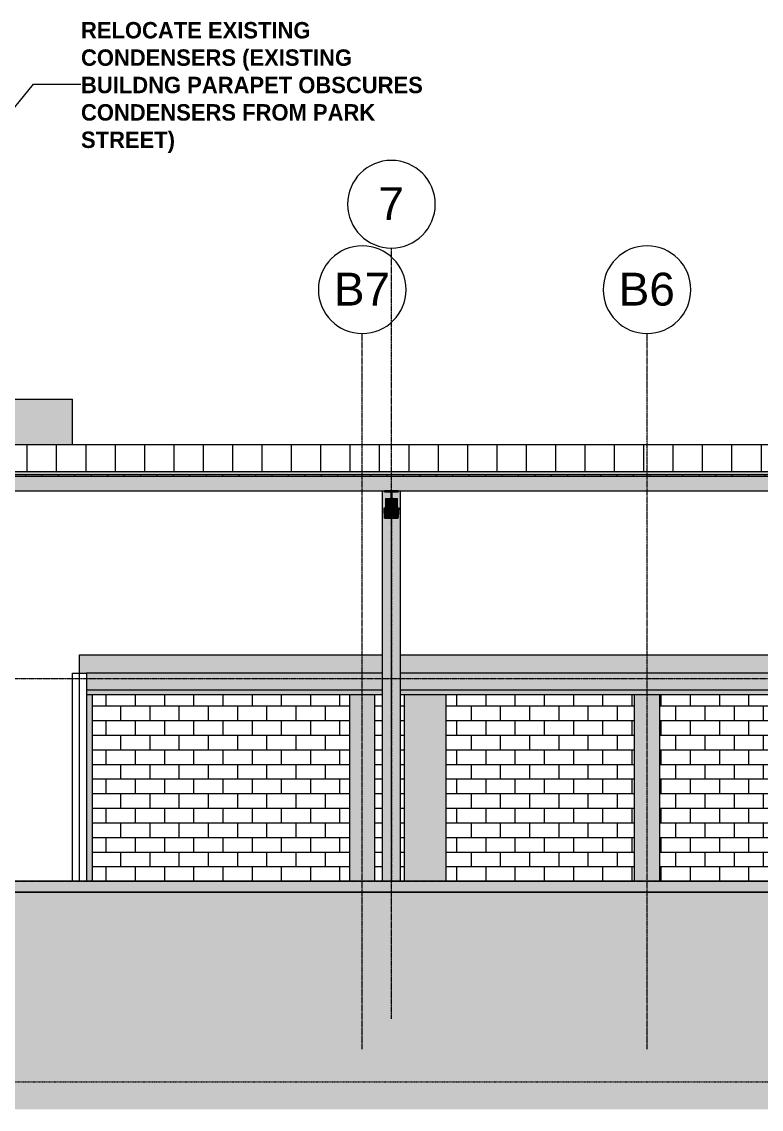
# Model space of a CAD drawing. Header units: inches. Extents: x 1352 to 6578, y -201 to 490.
# Drawn here: x 1911 to 2316, y -125 to 471 of the extents above; entities that cross this region are included whole.
import ezdxf

# ---------------------------------------------------------------- set-up
doc = ezdxf.new("R2010")
doc.units = ezdxf.units.IN
doc.header["$MEASUREMENT"] = 0
for name, pattern in [('Aligning Line 1_8_', [0.25, 0.125, -0.125]), ('Grid Line 1_2_', [0.875, 0.5, -0.125, 0.125, -0.125]), ('Hidden 1_8_', [0.1875, 0.125, -0.0625])]:
    doc.linetypes.add(name, pattern=pattern)
for name, color, linetype, lineweight in [('A-FLOR-LEVL', 51, 'Continuous', 9), ('A-ROOF', 132, 'Continuous', 13), ('A-ROOF-PATT', 132, 'Continuous', 9), ('A-WALL', 113, 'Continuous', 13), ('A-WALL-PATT', 111, 'Continuous', 13), ('C-BLDG-PADS', 91, 'Continuous', 13), ('C-TOPO', 7, 'Continuous', 9), ('G-ANNO-SYMB', 111, 'Aligning Line 1_8_', 9), ('G-ANNO-TEXT', 231, 'Continuous', 9), ('S-BEAM', 12, 'Continuous', 13), ('S-COLS', 52, 'Continuous', 13), ('S-GRID', 1, 'Continuous', 9), ('S-GRID-IDEN', 1, 'Continuous', 9)]:
    doc.layers.add(name, color=color, linetype=linetype, lineweight=lineweight)
doc.styles.add('Arial', font='arial.ttf', dxfattribs={"height": 18})
doc.styles.add('Century Gothic_B', font='GOTHICB.TTF', dxfattribs={"height": 9})
pattern_1 = [(50, (2839.867, 132.76), (27.5427, -2.40992), [2.88, -31.68]), (355, (2839.867, 132.76), (-5.32784, 28.88427), [2.304, -25.344]), (100.451, (2842.163, 132.558), (22.2153, 26.47393), [2.448, -26.924]), (46.184, (2839.867, 140.44), (40.9819, -6.3564), [4.32, -47.52]), (96.636, (2843.283, 139.91), (35.8907, 37.4062), [3.671, -40.386]), (351.184, (2839.867, 140.44), (35.891, 37.4062), [3.456, -38.016]), (21, (2843.707, 138.52), (22.92104, -15.46073), [2.88, -31.68]), (326, (2843.707, 138.52), (9.34353, 27.84574), [2.304, -25.344]), (71.451, (2845.617, 137.23), (32.26477, 12.3844), [2.448, -26.924]), (37.5, (2839.867, 132.759), (0.466855, 12.78271), [1.267, -23.77, 1.267, -24.461, -25.44]), (37.5, (2839.867, 132.759), (0.466855, 12.78271), [-50.765, 1.267, -24.173]), (7.5, (2839.867, 132.759), (10.10159, 15.14509), [1.267, -13.402, 1.267, -23.194, -9.696]), (7.5, (2839.867, 132.759), (10.10159, 15.14509), [-39.13, 1.267, -8.429]), (327.5, (2831.304, 132.759), (20.49916, -0.86578), [1.267, -8.333, 1.267, -28.685, -39.744]), (327.5, (2831.304, 132.759), (20.49916, -0.86578), [-39.552, 1.267, -38.477]), (317.5, (2827.464, 132.759), (22.39478, 3.8443), [1.267, -11.213, 1.267, -18.624, -28.224]), (317.5, (2827.464, 132.759), (22.39478, 3.8443), [-32.371, 1.267, -26.957])]

# ---------------------------------------------------------------- blocks, each defined once
blk = doc.blocks.new('Conc Beam - Conc Beam-1196117-BUILDING SECTION - EAST_WEST - LOOKING SOUTH')
at = {"layer": 'S-BEAM', "lineweight": 9}
h = blk.add_hatch(dxfattribs=at)
h.set_pattern_fill('FP_2', color=9, style=0, pattern_type=2)
h.set_pattern_definition(pattern_1)
h.paths.add_polyline_path([(2451.86, 104.67), (2708.2, 104.67), (2708.2, 114), (2418.2, 114), (2418.2, 104.67), (2430.96, 104.67)], flags=0)
h.paths.add_polyline_path([(1950.18, 104.67), (2108.2, 104.67), (2108.2, 114), (1946.2, 114), (1946.2, 104.67)], flags=0)
h.paths.add_polyline_path([(3018.58, 104.67), (3018.58, 114), (3018.2, 114), (3018.2, 104.67)], flags=0)
h.paths.add_polyline_path([(3008.2, 104.67), (3008.2, 114), (2718.2, 114), (2718.2, 104.67), (3005.8, 104.67)], flags=0)
h.paths.add_polyline_path([(2118.2, 104.67), (2408.2, 104.67), (2408.2, 114), (2118.2, 114)], flags=0)
h = blk.add_hatch(dxfattribs=at)
h.set_pattern_fill('FP_1', color=9, style=0, pattern_type=2)
h.set_pattern_definition([(33.467, (2839.867, 440.118), (27.5428, -1.337), [2.219, -24.411]), (357.222, (2839.867, 440.118), (-5.32773, 16.02204), [2.298, -25.277]), (108.394, (2842.163, 440.006), (22.2151, 14.68524), [1.407, -15.478]), (30.033, (2839.867, 444.378), (40.9821, -3.5259), [3.455, -38.002]), (101.845, (2843.283, 444.084), (35.8912, 20.749), [2.067, -22.736]), (355.083, (2839.867, 444.378), (35.89054, 20.7491), [3.428, -37.706]), (12.02, (2843.707, 443.313), (22.92165, -8.57654), [2.749, -30.239]), (339.487, (2843.707, 443.313), (9.34315, 15.4464), [2.039, -22.434]), (58.83, (2845.617, 442.598), (32.2648, 6.87024), [1.504, -16.548]), (23.056, (2839.867, 440.118), (0.46711, 7.091376), [1.093, -20.495, 1.093, -21.091, -21.935]), (23.056, (2839.867, 440.118), (0.46711, 7.091376), [-43.771, 1.093, -20.842]), (4.177, (2839.867, 440.118), (10.101914, 8.401117), [1.26, -13.322, 1.26, -23.056, -9.639]), (4.177, (2839.867, 440.118), (10.101914, 8.401117), [-38.898, 1.26, -8.379]), (340.537, (2831.304, 440.118), (20.4992, -0.480766), [1.134, -7.454, 1.134, -25.659, -35.551]), (340.537, (2831.304, 440.118), (20.4992, -0.480766), [-35.379, 1.134, -34.418]), (333.056, (2827.464, 440.118), (22.39406, 2.13228), [1.048, -9.274, 1.048, -15.403, -23.343]), (333.056, (2827.464, 440.118), (22.39406, 2.13228), [-26.773, 1.048, -22.295])])
h.paths.add_polyline_path([(2451.86, 102), (2708.2, 102), (2708.2, 104.67), (2418.2, 104.67), (2418.2, 102), (2430.96, 102)], flags=0)
h.paths.add_polyline_path([(3018.58, 102), (3018.58, 104.67), (3018.2, 104.67), (3018.2, 102)], flags=0)
h.paths.add_polyline_path([(1950.18, 102), (2108.2, 102), (2108.2, 104.67), (1946.2, 104.67), (1946.2, 102)], flags=0)
h.paths.add_polyline_path([(3005.8, 102), (3008.2, 102), (3008.2, 104.67), (2718.2, 104.67), (2718.2, 102), (2995.35, 102)], flags=0)
h.paths.add_polyline_path([(2118.2, 102), (2408.2, 102), (2408.2, 104.67), (2118.2, 104.67)], flags=0)
at = {"layer": 'S-BEAM', "color": 8, "lineweight": 9}
for p, q in [((2108.2, 104.67), (1946.2, 104.67)), ((2108.2, 102), (1946.2, 102)), ((2408.2, 104.67), (2118.2, 104.67)), ((2408.2, 102), (2118.2, 102))]:
    blk.add_line(p, q, dxfattribs=at)
blk = doc.blocks.new('Walls 1 - Walls 1-1277454-BUILDING SECTION - EAST_WEST - LOOKING SOUTH')
at = {"layer": 'A-ROOF', "lineweight": 9}
blk.add_hatch(color=161, dxfattribs=at).paths.add_polyline_path([(1577.83, -48), (1577.83, 264), (1448.5, 264), (1448.5, -48)], flags=0)
h = blk.add_hatch(color=254, dxfattribs=at)
h.paths.add_polyline_path([(1824.76, 239.21), (1938.58, 239.21), (1938.58, 264), (1797.2, 264), (1797.2, 239.21), (1803.86, 239.21)], flags=0)
h.paths.add_polyline_path([(1585.45, 239.21), (1741.78, 239.21), (1741.78, 264), (1585.45, 264)], flags=0)
for p, q in [((1577.83, 264), (1448.5, 264)), ((1577.83, -48), (1577.83, 264)), ((1448.5, -48), (1577.83, -48))]:
    blk.add_line(p, q, dxfattribs=at)
at = {"layer": 'A-ROOF', "color": 8, "lineweight": 9}
for p, q in [((1585.45, 264), (1741.78, 264)), ((1797.2, 264), (1938.58, 264)), ((1938.58, 239.21), (1938.58, 264))]:
    blk.add_line(p, q, dxfattribs=at)
blk = doc.blocks.new('W-Wide Flange - GIRDER - T_B_D_ - 2-V8-BUILDING SECTION - EAST_WEST - LOOKING SOUTH')
at = {"layer": 'S-BEAM', "lineweight": 9}
for points in [[(2112.24, 204.59), (2112.24, 209.62), (2109.96, 209.62), (2109.96, 204.59), (2112.18, 204.59)], [(2112.24, 204.59), (2112.44, 204.62), (2112.73, 204.77), (2112.87, 204.92), (2112.93, 204.99), (2113.01, 205.19), (2113.04, 205.39), (2113.01, 210.21), (2112.84, 209.9), (2112.8, 209.85), (2112.64, 209.72), (2112.44, 209.64), (2112.24, 209.62), (2112.24, 204.62)], [(2114.17, 204.59), (2114.17, 209.62), (2113.96, 209.64), (2113.77, 209.72), (2113.56, 209.9), (2113.48, 210.02), (2113.4, 210.21), (2113.37, 210.21), (2113.4, 205.19), (2113.54, 204.92), (2113.68, 204.77), (2113.77, 204.7), (2114.11, 204.6)], [(2116.45, 204.59), (2116.45, 209.62), (2114.17, 209.62), (2114.17, 204.59), (2114.8, 204.59)]]:
    blk.add_hatch(color=254, dxfattribs=at).paths.add_polyline_path(points, flags=0)
h = blk.add_hatch(color=254, dxfattribs=at)
h.paths.add_polyline_path([(2113.04, 204.02), (2113.04, 204.02), (2113.01, 205.19), (2112.87, 204.92), (2112.72, 204.76), (2112.49, 204.64), (2112.29, 204.6), (2112.18, 204.59), (2109.96, 204.59), (2109.96, 204.54), (2112.44, 204.56), (2112.73, 204.71), (2112.88, 204.87), (2112.96, 205.01), (2112.99, 204.99), (2112.91, 204.77), (2112.92, 204.69), (2112.96, 204.65), (2112.92, 204.48), (2112.94, 204.41), (2112.92, 204.24), (2112.96, 204.22), (2112.99, 204.18), (2113.01, 204.02)], flags=0)
h.paths.add_polyline_path([(2113.5, 204.29), (2113.43, 204.3), (2113.47, 204.36), (2113.49, 204.31)], flags=0)
h.paths.add_polyline_path([(2113.49, 204.02), (2113.5, 204.16), (2113.5, 204.26), (2113.48, 204.68), (2113.5, 204.67), (2113.53, 204.7), (2113.4, 205.09), (2113.46, 204.99), (2113.56, 204.82), (2113.72, 204.68), (2113.89, 204.59), (2114.11, 204.54), (2114.41, 204.54), (2116.45, 204.54), (2116.45, 204.59), (2113.96, 204.62), (2113.68, 204.77), (2113.52, 204.94), (2113.42, 205.13), (2113.4, 205.19), (2113.37, 205.18), (2113.37, 204.02), (2113.44, 204.02), (2113.47, 204.02), (2113.49, 204.02)], flags=0)
at = {"layer": 'S-BEAM', "color": 8, "lineweight": 9}
for p, q in [((2109.96, 209.62), (2112.24, 209.62)), ((2109.96, 209.62), (2109.96, 204.59)), ((2113.04, 212.63), (2113.04, 205.39)), ((2113.37, 205.39), (2113.37, 212.63)), ((2114.17, 209.62), (2116.45, 209.62)), ((2116.45, 204.59), (2116.45, 209.62)), ((2112.24, 204.59), (2109.96, 204.59)), ((2109.96, 204.59), (2109.96, 204.54)), ((2112.96, 204.02), (2113.04, 204.02)), ((2113.37, 204.02), (2113.44, 204.02)), ((2116.45, 204.59), (2114.17, 204.59)), ((2116.45, 204.54), (2116.45, 204.59))]:
    blk.add_line(p, q, dxfattribs=at)
for centre, start_param, end_param in [((2112.24, 210.42), 4.712389, 6.283185), ((2114.17, 210.42), 3.141593, 4.712389), ((2112.24, 205.39), 4.712389, 6.283185), ((2114.17, 205.39), 3.141593, 4.712389)]:
    blk.add_ellipse(centre, major_axis=(0.8, 0), ratio=0.999783, start_param=start_param, end_param=end_param, dxfattribs=at)
blk = doc.blocks.new('W-Wide Flange-Column - W10X49-V7-BUILDING SECTION - EAST_WEST - LOOKING SOUTH')
at = {"layer": 'S-COLS', "color": 8, "linetype": 'Hidden 1_8_', "lineweight": 9}
for p, q in [((2413.05, 201.97), (2413.05, 200.15)), ((2413.05, 198.93), (2413.05, 0)), ((2413.36, 200.15), (2413.36, 201.97)), ((2413.36, 0), (2413.36, 198.93))]:
    blk.add_line(p, q, dxfattribs=at)
blk = doc.blocks.new('Grid - Grid Head - Circle-50561-BUILDING SECTION - EAST_WEST - LOOKING SOUTH')
at = {"layer": 'S-GRID-IDEN'}
for start, end in [(0, 180), (180, 360)]:
    blk.add_arc((2877.2, 324), 24, start, end, dxfattribs=at)

msp = doc.modelspace()

# ---------------------------------------------------------------- hatches: boundary and pattern name
at = {"layer": 'A-ROOF', "lineweight": 9}
msp.add_hatch(color=254, dxfattribs=at).paths.add_polyline_path([(3037.15949, 222.77639), (3105.45325, 222.77639), (3105.45325, 224.27671), (1585.45325, 224.27671), (1585.45325, 222.77639), (3018.57825, 222.77639)], flags=0)
at = {"layer": 'A-ROOF'}
h = msp.add_hatch(color=8, dxfattribs=at)
h.paths.add_polyline_path([(3018.20325, 114), (3018.57825, 114), (3018.57825, 124), (3018.20325, 124)], flags=0)
h.paths.add_polyline_path([(1942.39075, 114), (2108.20325, 114), (2108.20325, 124), (1942.39075, 124)], flags=0)
h.paths.add_polyline_path([(3008.20325, 114), (3008.20325, 124), (2718.20325, 124), (2718.20325, 114), (3005.80434, 114)], flags=0)
h.paths.add_polyline_path([(2118.20325, 114), (2408.20325, 114), (2408.20325, 124), (2118.20325, 124)], flags=0)
h.paths.add_polyline_path([(2418.20325, 114), (2708.20325, 114), (2708.20325, 124), (2418.20325, 124), (2418.20325, 114.75198)], flags=0)
at = {"layer": 'A-ROOF-PATT'}
h = msp.add_hatch(dxfattribs=at)
h.set_pattern_fill('FP_6', color=9, style=0, pattern_type=2)
h.set_pattern_definition([(90, (0, 464.157), (-16.082, 1e-15), [])])
h.paths.add_polyline_path([(1585.45325, 224.27671), (3105.45325, 224.27671), (3105.45325, 225.6378), (3567.64075, 225.6378), (3567.64075, 233.90363), (3358.64075, 233.90363), (3358.64075, 239.21072), (1797.20325, 239.21072), (1797.20325, 237.63489), (1799.20325, 237.63489), (1799.20325, 226.41246), (1739.78138, 226.41246), (1739.78138, 237.63489), (1741.78138, 237.63489), (1741.78138, 239.21072), (1585.45325, 239.21072), (1585.45325, 225.6378)], flags=0)
h = msp.add_hatch(dxfattribs=at)
h.set_pattern_fill('FP_4', color=8, style=0, pattern_type=2)
h.set_pattern_definition([(0, (2839.867, 132.759), (0, 9), []), (90, (2839.867, 132.759), (-9, 6e-16), [])])
h.paths.add_polyline_path([(3037.15949, 221.77617), (3105.45325, 221.77617), (3105.45325, 222.77639), (1585.45325, 222.77639), (1585.45325, 221.77617), (3018.57825, 221.77617)], flags=0)
h = msp.add_hatch(dxfattribs=at)
h.set_pattern_fill('FP_5', color=8, style=0, pattern_type=2)
h.set_pattern_definition([(161.57, (2840.347, 133.239), (-3.8399538, -1.54e-05), [0, -27.322, 3.034, 0]), (18.43, (2839.387, 133.239), (-3.8399538, 1.54e-05), [0, -27.322, 3.034, 0]), (108.43, (2840.347, 133.239), (1.919622, -9.6005246), [9.106, -21.25]), (71.57, (2839.387, 133.239), (1.919622, 9.6005246), [9.106, -21.25])])
h.paths.add_polyline_path([(3037.15949, 213.77444), (3105.45325, 213.77444), (3105.45325, 221.77617), (1585.45325, 221.77617), (1585.45325, 213.77444), (3029.45325, 213.77444)], flags=0)
at = {"layer": 'A-WALL'}
msp.add_hatch(color=254, dxfattribs=at).paths.add_polyline_path([(2143.20325, 0), (2143.20325, 102), (2120.20325, 102), (2120.20325, 0)], flags=0)
at = {"layer": 'A-WALL-PATT', "lineweight": 9}
h = msp.add_hatch(dxfattribs=at)
h.set_pattern_fill('FP_7', color=9, style=0, pattern_type=2)
h.set_pattern_definition([(0, (3205.016, 0), (0, 8), []), (90, (3205.016, 0), (-8, 8), [8, -8])])
h.paths.add_polyline_path([(2246.20325, 0), (2246.20325, 102), (2143.20325, 102), (2143.20325, 0)], flags=0)
h.paths.add_polyline_path([(2104.20325, 0), (2108.20325, 0), (2108.20325, 102), (2104.20325, 102), (2104.20325, 16.07648)], flags=0)
h.paths.add_polyline_path([(1950.18074, 0), (2090.20325, 0), (2090.20325, 102), (1949.39075, 102), (1949.39075, 0)], flags=0)
h.paths.add_polyline_path([(2744.51137, 0), (2765.20325, 0), (2765.20325, 102), (2728.20325, 102), (2728.20325, 0)], flags=0)
h.paths.add_polyline_path([(2118.20325, 0), (2120.20325, 0), (2120.20325, 102), (2118.20325, 102), (2118.20325, 100.65548)], flags=0)
h.paths.add_polyline_path([(2260.20325, 0), (2335.20325, 0), (2335.20325, 102), (2260.20325, 102), (2260.20325, 100.65548)], flags=0)
h.paths.add_polyline_path([(2420.20325, 0), (2550.20325, 0), (2550.20325, 102), (2420.20325, 102), (2420.20325, 44.26948)], flags=0)
h.paths.add_polyline_path([(3008.20325, 0), (3008.20325, 102), (3003.20325, 102), (3003.20325, 0), (3005.80434, 0)], flags=0)
h.paths.add_polyline_path([(2980.20325, 0), (2980.20325, 102), (2884.20325, 102), (2884.20325, 0), (2953.54574, 0)], flags=0)
h.paths.add_polyline_path([(2358.20325, 0), (2406.20325, 0), (2406.20325, 102), (2358.20325, 102), (2358.20325, 100.65548)], flags=0)
h.paths.add_polyline_path([(2708.20325, 0), (2708.20325, 102), (2573.20325, 102), (2573.20325, 0), (2702.70449, 0)], flags=0)
h.paths.add_polyline_path([(2870.20325, 0), (2870.20325, 102), (2788.20325, 102), (2788.20325, 0)], flags=0)
h.paths.add_polyline_path([(3018.57825, 28.67816), (3018.57825, 102), (3018.20325, 102), (3018.20325, 28.74243)], flags=0)
at = {"layer": 'C-BLDG-PADS', "lineweight": 9}
h = msp.add_hatch(dxfattribs=at)
h.set_pattern_fill('FP_2', style=0, pattern_type=2)
h.set_pattern_definition(pattern_1)
h.paths.add_polyline_path([(2117.40824, -6), (3018.20325, -6), (3018.20325, 0), (1587.20325, 0), (1587.20325, -6), (2096.50481, -6)], flags=0)
at = {"layer": 'C-TOPO'}
h = msp.add_hatch(dxfattribs=at)
h.set_pattern_fill('FP_10', color=8, style=0, pattern_type=2)
h.set_pattern_definition([(0, (2839.867, 132.76), (24, 24), [24, -24]), (0, (2839.867, 141.76), (24, 24), [24, -24]), (0, (2839.867, 150.76), (24, 24), [24, -24]), (90, (2842.867, 153.76), (-24, 24), [24, -24]), (90, (2851.867, 153.76), (-24, 24), [24, -24]), (90, (2860.867, 153.76), (-24, 24), [24, -24])])
h.paths.add_polyline_path([(1599.64075, -124.88852), (3018.20325, -124.88852), (3018.20325, -60), (3004.20325, -60), (3004.20325, -48), (3018.20325, -48), (3018.20325, -6.00628), (1587.20325, -6.00628), (1587.20325, -48), (1599.64075, -48), (1599.64075, -60), (1587.20325, -60), (1587.20325, -124.88852)], flags=0)
at = {"layer": 'S-BEAM'}
for points in [[(2109.43729, 213.22469), (2109.43284, 213.77444), (2109.37878, 213.73475), (2109.43726, 213.2249)], [(2116.96922, 213.22469), (2117.03228, 213.77444), (2116.96925, 213.73475), (2116.96925, 213.42748)], [(2112.29053, 199.44138), (2112.29164, 199.46048), (2112.23575, 204.53526), (2109.17825, 204.53526), (2109.43795, 199.44138), (2112.18238, 199.44138)], [(2114.79531, 199.44138), (2116.96856, 199.44138), (2117.22825, 204.53526), (2114.17075, 204.53526), (2114.11598, 199.44138)], [(2109.43797, 198.93124), (2109.43795, 199.44138), (2109.43795, 198.93171)]]:
    msp.add_hatch(color=9, dxfattribs=at).paths.add_polyline_path(points, flags=0)
at = {"layer": 'S-BEAM', "lineweight": 9}
h = msp.add_hatch(dxfattribs=at)
h.set_pattern_fill('FP_14', color=8, style=0, pattern_type=2)
h.set_pattern_definition([(45, (2839.867, 132.759), (-9.50352, 9.50352), []), (45, (2839.867, 147.159), (-9.50352, 9.50352), [])])
h.paths.add_polyline_path([(2116.96853, 198.93124), (2116.96856, 199.44138), (2113.88004, 199.48332), (2113.63978, 199.60777), (2113.42866, 199.87289), (2113.35337, 200.21202), (2113.37252, 212.63268), (2113.5196, 212.93805), (2113.78453, 213.14931), (2114.1148, 213.22469), (2116.96922, 213.22469), (2116.96925, 213.73475), (2109.43726, 213.73475), (2109.43729, 213.22469), (2112.5264, 213.18275), (2112.76657, 213.05843), (2112.97776, 212.79343), (2113.05309, 212.46315), (2113.03404, 200.03368), (2112.88704, 199.72822), (2112.62215, 199.51683), (2112.29185, 199.44138), (2109.43797, 199.44138), (2109.43797, 198.93124)], flags=0)
at = {"layer": 'S-BEAM'}
h = msp.add_hatch(color=9, dxfattribs=at)
h.paths.add_polyline_path([(2112.93734, 200.52378), (2112.99947, 200.58273), (2112.95272, 200.56313)], flags=0)
h.paths.add_polyline_path([(2112.86769, 201.0371), (2112.94785, 201.1195), (2112.90935, 201.1195), (2112.8744, 201.05038)], flags=0)
h.paths.add_polyline_path([(2112.91184, 201.32129), (2112.88973, 201.36802), (2112.86769, 201.31054)], flags=0)
h.paths.add_polyline_path([(2112.93932, 201.88016), (2113.01645, 201.97408), (2112.98332, 201.97408), (2112.95343, 201.91028)], flags=0)
h.paths.add_polyline_path([(2112.87745, 202.80745), (2112.95413, 202.88102), (2112.96249, 202.97553), (2112.90156, 202.85511)], flags=0)
h.paths.add_polyline_path([(2112.87037, 202.96408), (2112.96606, 203.0464), (2112.98253, 203.16588), (2112.87431, 202.97118)], flags=0)
h.paths.add_polyline_path([(2112.29185, 199.44138), (2112.62233, 199.51694), (2112.88712, 199.72844), (2113.0238, 200.26504), (2112.9961, 200.26504), (2112.90007, 200.18073), (2112.93734, 200.37808), (2112.93988, 200.50754), (2112.9533, 200.58618), (2112.91529, 200.59947), (2112.94231, 200.68611), (2112.98966, 200.92694), (2112.91971, 200.88291), (2112.9655, 201.09305), (2112.86339, 200.99239), (2112.84142, 201.08592), (2112.83733, 201.13939), (2112.82864, 201.21587), (2112.84704, 201.30551), (2112.9194, 201.5599), (2112.91819, 201.66611), (2112.88689, 201.71253), (2112.947, 201.828), (2112.93096, 201.969), (2112.87404, 201.90004), (2112.87122, 202.0383), (2112.98017, 202.2121), (2113.02171, 202.4774), (2112.99827, 202.52996), (2112.92238, 202.48271), (2112.90506, 202.54776), (2112.9243, 202.74077), (2112.8704, 202.71597), (2112.86324, 202.79019), (2112.82706, 202.8149), (2112.87074, 202.95897), (2112.89971, 203.04624), (2112.96574, 203.29756), (2112.90044, 203.30427), (2112.86744, 203.33914), (2112.99758, 204.01975), (2112.96508, 204.03879), (2112.98947, 204.38343), (2112.9211, 204.34197), (2112.94507, 204.4679), (2112.92739, 204.49347), (2112.96331, 204.66976), (2112.9067, 204.66976), (2112.87909, 204.70178), (2112.99104, 205.02021), (2112.95317, 204.99454), (2112.847, 204.82889), (2112.68991, 204.68397), (2112.52034, 204.59463), (2112.29185, 204.54265), (2112.23575, 204.53526), (2112.29164, 199.46048)], flags=0)
h.paths.add_polyline_path([(2112.81297, 200.75017), (2112.86769, 200.87562), (2112.91336, 200.87502), (2112.81647, 200.75452)], flags=0)
h.paths.add_polyline_path([(2112.83733, 201.13939), (2112.91184, 201.18672), (2112.86769, 201.18277), (2112.84793, 201.15453)], flags=0)
h.paths.add_polyline_path([(2112.98339, 201.26592), (2112.95011, 201.30551), (2112.97096, 201.27056)], flags=0)
h.paths.add_polyline_path([(2112.82706, 202.50601), (2112.89934, 202.64597), (2112.92238, 202.64393), (2112.84329, 202.52949)], flags=0)
h.paths.add_polyline_path([(2112.98127, 202.64966), (2112.9455, 202.68033), (2112.9455, 202.66757)], flags=0)
h = msp.add_hatch(color=9, dxfattribs=at)
h.paths.add_polyline_path([(2113.44393, 204.57703), (2113.57117, 204.41667), (2113.48779, 204.5014), (2113.44933, 204.56772)], flags=0)
h.paths.add_polyline_path([(2113.55861, 200.62053), (2113.68899, 200.49069), (2113.63213, 200.5304), (2113.56456, 200.61324)], flags=0)
h.paths.add_polyline_path([(2114.11466, 199.44138), (2114.17075, 204.53526), (2113.82035, 204.62188), (2113.68316, 204.70962), (2113.53138, 204.86554), (2113.42449, 205.06417), (2113.42394, 204.96784), (2113.498, 204.76953), (2113.48979, 204.68278), (2113.44662, 204.62188), (2113.46698, 204.42701), (2113.48881, 204.14221), (2113.46404, 204.11312), (2113.41045, 204.14723), (2113.4123, 203.94374), (2113.46404, 203.74149), (2113.53023, 203.66192), (2113.55858, 203.61638), (2113.54565, 203.56558), (2113.45475, 203.6926), (2113.39637, 203.73614), (2113.45109, 203.42428), (2113.43079, 203.38074), (2113.4885, 203.15084), (2113.45475, 203.14889), (2113.52636, 202.85511), (2113.49221, 202.83628), (2113.52647, 202.5839), (2113.53862, 202.5677), (2113.62293, 202.46449), (2113.57312, 202.34587), (2113.52559, 202.41971), (2113.53862, 202.30892), (2113.62135, 202.14382), (2113.62007, 202.10922), (2113.42519, 202.31734), (2113.43005, 202.21148), (2113.51367, 202.10488), (2113.52048, 201.93278), (2113.61829, 201.85867), (2113.64899, 201.66402), (2113.72144, 201.54347), (2113.61737, 201.58178), (2113.51192, 201.70863), (2113.48881, 201.66187), (2113.42267, 201.73973), (2113.48881, 201.30642), (2113.4617, 201.26651), (2113.42077, 201.25593), (2113.4479, 201.0535), (2113.51732, 200.95055), (2113.46978, 200.88538), (2113.4479, 200.87498), (2113.51929, 200.68384), (2113.433, 200.7435), (2113.45849, 200.37251), (2113.38917, 200.4582), (2113.38351, 200.31193), (2113.42866, 200.00491), (2113.47105, 199.95183), (2113.509, 199.75816), (2113.57686, 199.67078), (2113.78445, 199.51683), (2113.94548, 199.46048)], flags=0)
h.paths.add_polyline_path([(2113.68021, 199.98481), (2113.60451, 200.08397), (2113.63978, 200.06776), (2113.67127, 200.00314)], flags=0)
h.paths.add_polyline_path([(2113.61923, 201.71353), (2113.51918, 201.85867), (2113.52031, 201.77087), (2113.61905, 201.71363)], flags=0)
h.paths.add_polyline_path([(2113.49661, 204.29151), (2113.41704, 204.4679), (2113.46698, 204.29667), (2113.4898, 204.2927)], flags=0)
at = {"layer": 'S-COLS'}
h = msp.add_hatch(color=9, dxfattribs=at)
h.paths.add_polyline_path([(2118.20325, 0), (2118.20325, 213.77444), (2117.02773, 213.73475), (2116.96925, 213.22469), (2113.88011, 213.18275), (2113.63999, 213.05843), (2113.42886, 212.79367), (2113.42878, 212.79343), (2113.37075, 212.61702), (2113.39801, 210.20821), (2113.56385, 209.90336), (2113.60507, 209.84965), (2113.77075, 209.72255), (2113.9637, 209.64264), (2114.17075, 209.61539), (2116.44739, 209.61539), (2116.44739, 204.53526), (2117.22825, 204.53526), (2117.22825, 203.96039), (2116.94255, 198.93124), (2109.43795, 198.93171), (2109.17825, 204.53526), (2109.95911, 204.53526), (2109.95911, 209.61539), (2112.44281, 209.64264), (2112.63575, 209.72255), (2112.84266, 209.90336), (2112.92857, 210.0153), (2113.00849, 210.20821), (2113.03575, 210.41522), (2113.03397, 212.63268), (2112.88687, 212.93805), (2112.62189, 213.14931), (2112.29171, 213.22469), (2109.43726, 213.2249), (2109.37423, 213.77444), (2108.20325, 213.77444), (2108.20325, 0), (2117.40824, 0)], flags=0)
h.paths.add_polyline_path([(2113.47105, 199.95183), (2113.42866, 200.1221), (2113.44182, 200.03386), (2113.47045, 199.95352)], flags=0)
h.paths.add_polyline_path([(2113.51929, 199.72844), (2113.38538, 200.21202), (2113.40888, 200.26393), (2113.42688, 200.31193), (2113.4479, 200.39725), (2113.46763, 200.4582), (2113.45599, 200.62053), (2113.4479, 200.87498), (2113.51732, 200.95055), (2113.48881, 201.00424), (2113.43078, 201.09305), (2113.42172, 201.36918), (2113.48881, 201.30642), (2113.45962, 201.42983), (2113.48881, 201.46773), (2113.45648, 201.60289), (2113.4617, 201.69378), (2113.51373, 201.63252), (2113.51373, 201.70644), (2113.64899, 201.56102), (2113.70827, 201.56538), (2113.61478, 201.79672), (2113.57849, 201.89704), (2113.51331, 201.97408), (2113.51713, 202.19621), (2113.62135, 202.14382), (2113.61477, 202.19824), (2113.51713, 202.34015), (2113.53862, 202.4015), (2113.61871, 202.35525), (2113.60945, 202.51871), (2113.52647, 202.5839), (2113.48127, 202.87129), (2113.52636, 202.85511), (2113.44932, 203.04714), (2113.42101, 203.2118), (2113.48127, 203.07786), (2113.50212, 203.13877), (2113.53825, 203.15084), (2113.43079, 203.38074), (2113.45475, 203.43214), (2113.41523, 203.66993), (2113.44958, 203.70593), (2113.54565, 203.56558), (2113.56788, 203.54717), (2113.53023, 203.66192), (2113.45225, 203.77268), (2113.46444, 203.86067), (2113.44873, 203.97514), (2113.41045, 204.01975), (2113.3663, 204.01975), (2113.38578, 199.99564), (2113.50064, 199.75816)], flags=0)
h.paths.add_polyline_path([(2112.82706, 202.50601), (2112.88007, 202.50601), (2112.86324, 202.5177)], flags=0)
h.paths.add_polyline_path([(2112.94046, 202.67009), (2112.98584, 202.67039), (2112.9455, 202.66757), (2112.94059, 202.67003)], flags=0)
h.paths.add_polyline_path([(2112.86324, 202.62479), (2112.90915, 202.62479), (2112.8704, 202.62899)], flags=0)
h.paths.add_polyline_path([(2112.84704, 201.30551), (2112.91884, 201.34093), (2112.86339, 201.30949), (2112.85935, 201.30851)], flags=0)
h.paths.add_polyline_path([(2112.91971, 200.88291), (2112.85935, 200.86502), (2112.86651, 200.81675), (2112.91529, 200.87741)], flags=0)
h.paths.add_polyline_path([(2112.9359, 199.87266), (2112.97773, 199.87289), (2113.03404, 200.0875), (2112.99006, 203.96165), (2112.98719, 203.73614), (2112.88123, 203.39285), (2112.95586, 203.53187), (2112.91401, 203.33914), (2112.89997, 203.26955), (2112.95791, 203.26289), (2112.81151, 202.79155), (2112.86324, 202.79019), (2112.87317, 202.75135), (2112.88709, 202.67009), (2112.9455, 202.7219), (2112.9455, 202.43935), (2113.00863, 202.54776), (2113.00863, 202.31723), (2112.93463, 202.10621), (2112.8695, 201.97408), (2112.87404, 201.90004), (2112.95343, 201.9537), (2112.94775, 201.70813), (2112.9587, 201.66468), (2112.83733, 201.22689), (2112.85935, 201.19315), (2112.9332, 201.26592), (2112.90315, 201.00933), (2112.98689, 201.09305), (2112.96019, 200.97983), (2112.92359, 200.791), (2112.98966, 200.829), (2112.91529, 200.61673), (2112.97885, 200.68611), (2112.90026, 200.20323), (2112.93527, 200.15403), (2113.0238, 200.26504), (2112.97773, 200.00855), (2112.93574, 199.89354)], flags=0)
h.paths.add_polyline_path([(2113.68021, 199.98481), (2113.60451, 200.08397), (2113.60451, 200.05062), (2113.66758, 199.99578)], flags=0)
h.paths.add_polyline_path([(2113.47673, 200.51173), (2113.41165, 200.57113), (2113.45126, 200.57414), (2113.47515, 200.51561)], flags=0)
h.paths.add_polyline_path([(2113.78056, 200.59081), (2113.61747, 200.73767), (2113.73159, 200.63252), (2113.74521, 200.62092)], flags=0)
h.paths.add_polyline_path([(2112.98339, 201.26592), (2112.95011, 201.30551), (2112.98966, 201.29469), (2112.98518, 201.27413)], flags=0)
h.paths.add_polyline_path([(2113.61923, 201.71353), (2113.52031, 201.77087), (2113.51918, 201.85867), (2113.61905, 201.71379)], flags=0)
h.paths.add_polyline_path([(2112.93932, 201.88016), (2113.01645, 201.97408), (2112.96406, 201.89596), (2112.95343, 201.88917)], flags=0)
for points in [[(1949.21494, 0), (1949.39075, 0), (1949.39075, 102), (1946.20325, 102), (1946.20325, 0), (1948.69697, 0)], [(2096.50481, 0), (2104.20325, 0), (2104.20325, 102), (2090.20325, 102), (2090.2165, 0), (2095.39152, 0)], [(2256.60946, 0), (2260.20325, 0), (2260.20325, 102), (2246.20325, 102), (2246.2165, 0), (2255.01499, 0)]]:
    msp.add_hatch(color=254, dxfattribs=at).paths.add_polyline_path(points, flags=0)

# ---------------------------------------------------------------- linework, layer by layer
at = {"layer": 'A-FLOR-LEVL', "linetype": 'Grid Line 1_2_'}
for p, q in [((1351.78416, 111), (4220.88543, 111)), ((1351.78416, 0), (4220.88543, 0))]:
    msp.add_line(p, q, dxfattribs=at)
at = {"layer": 'A-ROOF', "color": 8, "lineweight": 9}
for p, q in [((1797.20325, 239.21072), (3358.64075, 239.21072)), ((2108.20325, 114), (1946.20325, 114)), ((2408.20325, 114), (2118.20325, 114))]:
    msp.add_line(p, q, dxfattribs=at)
at = {"layer": 'A-ROOF', "lineweight": 9}
for p, q in [((3105.45325, 224.27671), (1585.45325, 224.27671)), ((1585.45325, 222.77639), (3105.45325, 222.77639)), ((1585.45325, 221.77617), (3105.45325, 221.77617)), ((1585.45325, 213.77444), (3105.45325, 213.77444))]:
    msp.add_line(p, q, dxfattribs=at)
at = {"layer": 'A-WALL', "color": 8, "lineweight": 9}
for p, q in [((1942.39075, 0), (1942.39075, 124)), ((1942.39075, 124), (2108.20325, 124)), ((2118.20325, 124), (2408.20325, 124)), ((1938.57825, 0), (1938.57825, 114)), ((1938.57825, 114), (1946.20325, 114)), ((1946.20325, 114), (1946.20325, 0)), ((2120.20325, 102), (2120.20325, 0)), ((2143.20325, 0), (2143.20325, 102))]:
    msp.add_line(p, q, dxfattribs=at)
at = {"layer": 'C-BLDG-PADS', "lineweight": 9}
for p, q in [((3018.20325, 0), (1448.49824, 0)), ((1448.49824, -6), (3018.20325, -6))]:
    msp.add_line(p, q, dxfattribs=at)
at = {"layer": 'C-TOPO'}
msp.add_line((2748.52105, -6.00628), (1676.24084, -6.00628), dxfattribs=at)
at = {"layer": 'C-TOPO', "color": 8}
msp.add_line((1676.24084, -6.00628), (2748.52112, -6.00628), dxfattribs=at)
at = {"layer": 'G-ANNO-SYMB'}
msp.add_line((1448.49824, -109.86125), (4124.13824, -109.86125), dxfattribs=at)
at = {"layer": 'G-ANNO-TEXT'}
for p, q in [((1764.58779, 249.37252), (1917.24907, 436.59862)), ((1917.24907, 436.59862), (1943.17268, 436.59862))]:
    msp.add_line(p, q, dxfattribs=at)
at = {"layer": 'S-BEAM', "color": 8, "lineweight": 9}
for p, q in [((2109.43729, 213.22469), (2109.37423, 213.77444)), ((2113.03575, 205.33509), (2113.03575, 212.6325)), ((2113.37075, 212.63268), (2113.37075, 205.33509)), ((2116.96922, 213.22469), (2117.03228, 213.77444)), ((2109.43795, 199.44138), (2109.17825, 204.53526)), ((2109.17825, 203.96039), (2109.17825, 204.53526)), ((2109.17825, 204.53526), (2112.23575, 204.53526)), ((2109.43797, 198.93124), (2109.17825, 203.96039)), ((2113.04041, 203.96039), (2112.98979, 203.96039)), ((2113.45202, 203.96039), (2113.3661, 203.96039)), ((2114.17075, 204.53526), (2117.22825, 204.53526)), ((2116.96853, 198.93124), (2117.22825, 203.96039)), ((2117.22825, 204.53526), (2116.96856, 199.44138)), ((2117.22825, 204.53526), (2117.22825, 203.96039))]:
    msp.add_line(p, q, dxfattribs=at)
at = {"layer": 'S-BEAM', "lineweight": 9}
for p, q in [((2116.96925, 213.73475), (2109.43726, 213.73475)), ((2109.43726, 213.73475), (2109.43729, 213.22469)), ((2109.43729, 213.22469), (2112.29171, 213.22469)), ((2113.05309, 212.46315), (2113.05313, 200.20323)), ((2113.35337, 200.20323), (2113.35341, 212.46315)), ((2114.1148, 213.22469), (2116.96922, 213.22469)), ((2116.96922, 213.22469), (2116.96925, 213.73475)), ((2112.29185, 199.44138), (2109.43795, 199.44138)), ((2109.43795, 199.44138), (2109.43797, 198.93124)), ((2109.43797, 198.93124), (2116.96853, 198.93124)), ((2116.96856, 199.44138), (2114.11466, 199.44138)), ((2116.96853, 198.93124), (2116.96856, 199.44138))]:
    msp.add_line(p, q, dxfattribs=at)
at = {"layer": 'S-BEAM', "color": 8, "lineweight": 9}
for centre, start_param, end_param in [((2112.23575, 205.33509), 1.570796327, 3.141592654), ((2114.17075, 205.33509), 0, 1.570796327)]:
    msp.add_ellipse(centre, major_axis=(-0.8, 0), ratio=0.999783057, start_param=start_param, end_param=end_param, dxfattribs=at)
at = {"layer": 'S-BEAM', "lineweight": 9}
for points in [[(2112.29171, 213.22469), (2112.34964, 213.22452), (2112.46223, 213.21191), (2112.62512, 213.15497), (2112.77054, 213.06342), (2112.9124, 212.92168), (2113.02414, 212.71863), (2113.05286, 212.54993), (2113.05309, 212.46315)], [(2113.35341, 212.46315), (2113.35358, 212.52109), (2113.36619, 212.63368), (2113.42309, 212.79657), (2113.51461, 212.94202), (2113.6563, 213.08392), (2113.85933, 213.19572), (2114.02802, 213.22446), (2114.1148, 213.22469)], [(2113.05313, 200.20323), (2113.05297, 200.14529), (2113.04037, 200.03268), (2112.9835, 199.86975), (2112.89203, 199.72425), (2112.75038, 199.58227), (2112.54736, 199.47038), (2112.37864, 199.44162), (2112.29185, 199.44138)], [(2114.11466, 199.44138), (2114.05672, 199.44155), (2113.94411, 199.45418), (2113.78122, 199.51116), (2113.63581, 199.60278), (2113.49399, 199.7446), (2113.38231, 199.94772), (2113.3536, 200.11644), (2113.35337, 200.20323)]]:
    msp.add_open_spline(points, degree=3, knots=[0, 0, 0, 0, 0.142857143, 0.285714286, 0.428571429, 0.571428571, 0.785714286, 1, 1, 1, 1], dxfattribs=at)
at = {"layer": 'S-COLS', "color": 8, "lineweight": 9}
for p, q in [((2108.20325, 213.77444), (2108.20325, 0)), ((2118.20325, 0), (2118.20325, 213.77444)), ((1949.39075, 0), (1949.39075, 102)), ((2090.20325, 102), (2090.20325, 0)), ((2104.20325, 0), (2104.20325, 102)), ((2246.20325, 102), (2246.20325, 0)), ((2260.20325, 0), (2260.20325, 102))]:
    msp.add_line(p, q, dxfattribs=at)
at = {"layer": 'S-GRID', "linetype": 'Grid Line 1_2_'}
for p, q in [((2113.20325, -75.40835), (2113.20325, 346.81628)), ((2097.20325, -92), (2097.20325, 300)), ((2253.20325, -92), (2253.20325, 300))]:
    msp.add_line(p, q, dxfattribs=at)

# ---------------------------------------------------------------- block references
at = {"layer": 'A-ROOF', "color": 8, "lineweight": 9}
msp.add_blockref('Walls 1 - Walls 1-1277454-BUILDING SECTION - EAST_WEST - LOOKING SOUTH', (0, 0), dxfattribs=at)
at = {"layer": 'S-BEAM', "color": 8, "lineweight": 9}
for name in ['W-Wide Flange - GIRDER - T_B_D_ - 2-V8-BUILDING SECTION - EAST_WEST - LOOKING SOUTH', 'Conc Beam - Conc Beam-1196117-BUILDING SECTION - EAST_WEST - LOOKING SOUTH']:
    msp.add_blockref(name, (0, 0), dxfattribs=at)
at = {"layer": 'S-COLS', "color": 8, "linetype": 'Hidden 1_8_', "lineweight": 9}
msp.add_blockref('W-Wide Flange-Column - W10X49-V7-BUILDING SECTION - EAST_WEST - LOOKING SOUTH', (-300, 0), dxfattribs=at)
at = {"layer": 'S-GRID-IDEN'}
for p in [(-764, 46.81628), (-780, 0), (-624, 0)]:
    msp.add_blockref('Grid - Grid Head - Circle-50561-BUILDING SECTION - EAST_WEST - LOOKING SOUTH', p, dxfattribs=at)

# ---------------------------------------------------------------- texts
at = {"layer": 'G-ANNO-TEXT', "char_height": 9, "attachment_point": 1, "style": 'Century Gothic_B'}
for s, insert, width in [('RELOCATE EXISTING', (1943.17268, 470.61043), 145.743), ('CONDENSERS (EXISTING', (1943.17268, 455.61043), 177.255), ('BUILDNG PARAPET OBSCURES', (1943.17268, 440.61043), 216.039), ('CONDENSERS FROM PARK', (1943.17268, 425.61043), 191.799), ('STREET)', (1943.17268, 410.61043), 52.116)]:
    msp.add_mtext(s, dxfattribs=dict(at, insert=insert, width=width))
at = {"layer": 'S-GRID-IDEN', "char_height": 18, "attachment_point": 1, "style": 'Arial'}
for s, insert, width in [('7', (2106.07423, 380.10422), 16.968), ('B6', (2237.70258, 333.28794), 37.269), ('B7', (2081.70258, 333.28794), 37.269)]:
    msp.add_mtext(s, dxfattribs=dict(at, insert=insert, width=width))

doc.saveas('drawing.dxf')
